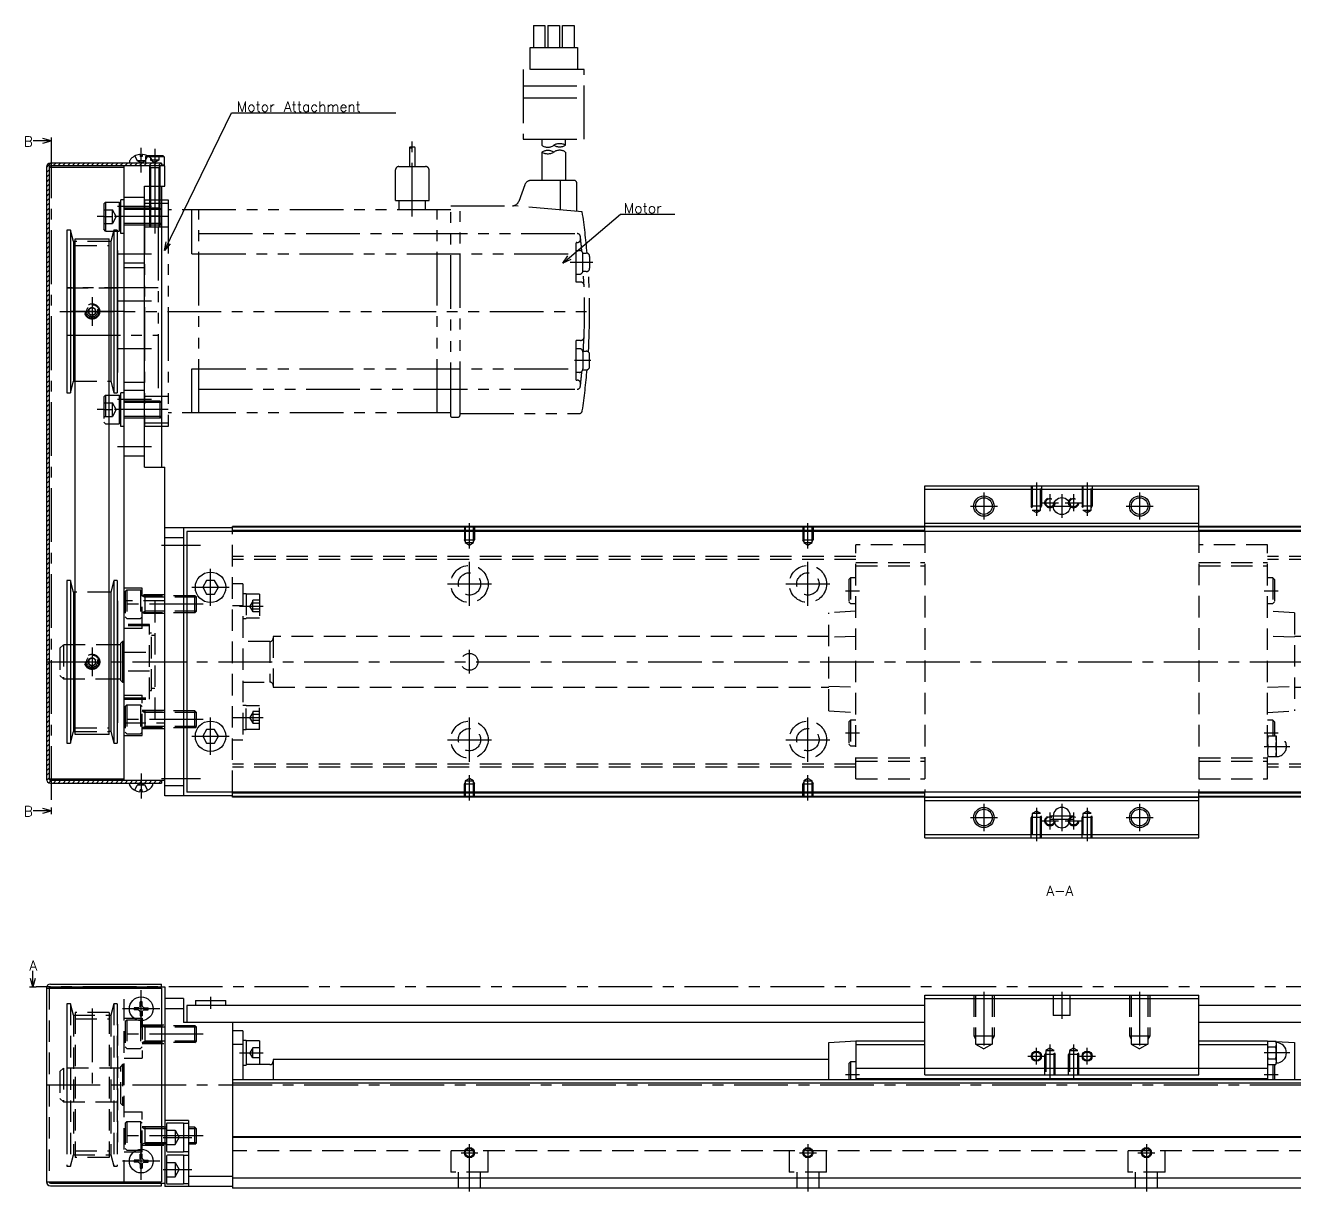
# Model space of a CAD drawing. Extents: x -2 to 886, y -8 to 353.
# Drawn here: x 317.5 to 692.5, y 9 to 353.5 of the extents above; entities that cross this region are included whole.
import ezdxf

# ---------------------------------------------------------------- set-up
doc = ezdxf.new("R2010")
doc.units = 0
doc.header["$LTSCALE"] = 0.5
for name, pattern in [('CENTER', [50.8, 31.75, -6.35, 6.35, -6.35]), ('DASHED', [19.05, 12.7, -6.35]), ('PHANTOM', [63.5, 31.75, -6.35, 6.35, -6.35, 6.35, -6.35])]:
    doc.linetypes.add(name, pattern=pattern)
for name, color, linetype in [('MSM_CENTER', 1, 'CENTER'), ('MSM_CONTINUOUS', 7, 'CONTINUOUS'), ('MSM_DASHED', 4, 'DASHED'), ('MSM_IMAGINARY', 6, 'PHANTOM'), ('MSM_NARROW', 5, 'CONTINUOUS'), ('MSM_PART_NUMBER', 7, 'CONTINUOUS')]:
    doc.layers.add(name, color=color, linetype=linetype)
doc.styles.get("Standard").update_dxf_attribs({"font": 'txt.shx', "height": 3, "bigfont": 'bigfont.shx'})

msp = doc.modelspace()

# ---------------------------------------------------------------- linework, layer by layer
at = {"layer": 'MSM_CENTER'}
for p, q in [((325.07, 318.37), (325.07, 122.5)), ((351.67, 310), (351.67, 317.37)), ((355.67, 317), (355.67, 295)), ((359.67, 297), (338.67, 297)), ((354.67, 300), (344.67, 300)), ((344.67, 286), (354.67, 286)), ((337.17, 273.25), (337.17, 264.75)), ((354.67, 272), (344.67, 272)), ((346.67, 269), (327.67, 269)), ((344.67, 258), (354.67, 258)), ((354.67, 243), (344.67, 243)), ((359.67, 240), (338.67, 240)), ((354.67, 229), (344.67, 229)), ((616.17, 218.5), (616.17, 208.59)), ((631.17, 218.5), (631.17, 208.59)), ((600.67, 215.5), (600.67, 207.5)), ((620.17, 215), (620.17, 210)), ((623.67, 215), (623.67, 208)), ((627.17, 215), (627.17, 210)), ((646.67, 215.5), (646.67, 207.5)), ((596.67, 211.5), (604.67, 211.5)), ((617.67, 212.5), (622.67, 212.5)), ((620.17, 211.5), (627.17, 211.5)), ((624.67, 212.5), (629.67, 212.5)), ((642.67, 211.5), (650.67, 211.5)), ((448.67, 198.99), (448.67, 206.5)), ((548.67, 198.99), (548.67, 206.5)), ((357.67, 200), (369.17, 200)), ((372.17, 182), (372.17, 193)), ((448.67, 182), (448.67, 195)), ((548.67, 182), (548.67, 195)), ((442.17, 188.5), (455.17, 188.5)), ((542.17, 188.5), (555.17, 188.5)), ((366.67, 187.5), (377.67, 187.5)), ((559.77, 186.5), (563.87, 186.5)), ((683.47, 186.5), (687.57, 186.5)), ((369.97, 182.5), (344.67, 182.5)), ((380.67, 181.95), (387.67, 181.95)), ((337.17, 169.75), (337.17, 161.25)), ((448.67, 162), (448.67, 169)), ((323.67, 165.5), (882.67, 165.5)), ((369.97, 148.5), (344.67, 148.5)), ((372.17, 138), (372.17, 149)), ((380.67, 149.05), (387.67, 149.05)), ((448.67, 136), (448.67, 149)), ((548.67, 136), (548.67, 149)), ((366.67, 143.5), (377.67, 143.5)), ((559.77, 144.5), (563.87, 144.5)), ((683.47, 144.5), (687.57, 144.5)), ((442.17, 142.5), (455.17, 142.5)), ((542.17, 142.5), (555.17, 142.5)), ((683.47, 140.5), (691.07, 140.5)), ((351.67, 132.5), (351.67, 125.13)), ((448.67, 124.5), (448.67, 132.01)), ((548.67, 124.5), (548.67, 132.01)), ((357.67, 131), (369.17, 131)), ((600.67, 123.5), (600.67, 115.5)), ((616.17, 122.41), (616.17, 112.5)), ((620.17, 121), (620.17, 116)), ((623.67, 123.5), (623.67, 115.5)), ((627.17, 121), (627.17, 116)), ((631.17, 122.41), (631.17, 112.5)), ((646.67, 123.5), (646.67, 115.5)), ((596.67, 119.5), (604.67, 119.5)), ((617.67, 118.5), (622.67, 118.5)), ((620.17, 120), (627.17, 120)), ((620.17, 119), (627.17, 119)), ((624.67, 118.5), (629.67, 118.5)), ((642.67, 119.5), (650.67, 119.5)), ((883.67, 69.5), (320.67, 69.5)), ((351.67, 57.5), (351.67, 68.5)), ((600.67, 68), (600.67, 50.18)), ((623.67, 68), (623.67, 60)), ((646.67, 68), (646.67, 50.18)), ((372.17, 66.5), (372.17, 63)), ((337.17, 63.12), (337.17, 38.5)), ((357.17, 63), (346.17, 63)), ((369.97, 55.5), (344.67, 55.5)), ((380.67, 50), (387.67, 50)), ((613.67, 49), (618.67, 49)), ((616.17, 46.5), (616.17, 51.5)), ((620.17, 52.41), (620.17, 42.5)), ((627.17, 52.41), (627.17, 42.5)), ((628.67, 49), (633.67, 49)), ((631.17, 46.5), (631.17, 51.5)), ((691.07, 50), (683.47, 50)), ((563.87, 43.5), (559.77, 43.5)), ((687.57, 43.5), (683.47, 43.5)), ((323.67, 40.5), (882.67, 40.5)), ((369.97, 25.5), (344.67, 25.5)), ((351.67, 12.5), (351.67, 23.5)), ((358.17, 25), (366.67, 25)), ((448.67, 9), (448.67, 23)), ((548.67, 23), (548.67, 9)), ((648.67, 23), (648.67, 9)), ((446.17, 20.5), (451.17, 20.5)), ((546.17, 20.5), (551.17, 20.5)), ((646.17, 20.5), (651.17, 20.5)), ((357.17, 18), (346.17, 18)), ((358.17, 15.5), (366.67, 15.5))]:
    msp.add_line(p, q, dxfattribs=at)
at = {"layer": 'MSM_CONTINUOUS', "extrusion": (0, 0, -1)}
for p, q in [((325.07, 319.37), (319.71, 319.37)), ((325.07, 319.37), (322.57, 320.04)), ((322.57, 318.7), (325.07, 319.37)), ((325.07, 121.5), (319.71, 121.5)), ((325.07, 121.5), (322.57, 122.17)), ((322.57, 120.83), (325.07, 121.5))]:
    msp.add_line(p, q, dxfattribs=at)
at = {"layer": 'MSM_CONTINUOUS'}
for p, q in [((325.07, 320.37), (325.07, 318.37)), ((351.34, 315.29), (351.36, 314.8)), ((352, 315.29), (351.98, 314.8)), ((323.67, 311.6), (323.67, 130.9)), ((324.47, 311.6), (324.47, 130.9)), ((324.47, 311.6), (346.67, 311.6)), ((357.67, 312.8), (324.87, 312.8)), ((358.67, 312), (324.87, 312)), ((346.67, 130.5), (346.67, 312)), ((348.2, 313.16), (348.17, 312.8)), ((351.98, 314.8), (351.36, 314.8)), ((358.12, 315), (353.41, 315)), ((358.42, 314.7), (353.93, 314.7)), ((355.13, 313.16), (355.17, 312.8)), ((357.67, 312.8), (357.67, 312)), ((357.67, 312.3), (358.42, 312.3)), ((358.12, 315), (358.42, 314.7)), ((358.12, 312), (358.42, 312.3)), ((358.42, 314.7), (358.42, 312.3)), ((358.67, 306), (358.67, 312)), ((352.67, 223), (352.67, 306)), ((352.67, 306), (358.67, 306)), ((354.17, 306), (354.17, 299.5)), ((357.17, 306), (357.17, 299.5)), ((357.67, 306), (357.67, 223)), ((341.17, 301.25), (340.67, 300.75)), ((340.67, 300.75), (340.67, 293.25)), ((341.17, 301.25), (341.17, 292.75)), ((341.17, 301.25), (345.17, 301.25)), ((345.17, 301.25), (345.17, 292.75)), ((345.17, 301.25), (345.67, 300.75)), ((345.67, 292), (345.67, 302)), ((346.67, 302), (345.67, 302)), ((357.23, 299.5), (352.67, 299.5)), ((357.23, 294.5), (357.23, 299.5)), ((357.67, 299.07), (357.23, 299.5)), ((329.73, 293), (329.73, 245)), ((330.76, 293), (329.73, 293)), ((330.76, 293), (330.76, 245)), ((331.67, 289.62), (330.76, 293)), ((341.17, 292.75), (340.67, 293.25)), ((341.17, 292.75), (343.5, 292.75)), ((343.57, 293), (342.67, 289.62)), ((343.57, 293), (343.57, 245)), ((344.61, 293), (343.57, 293)), ((344.61, 293), (344.61, 245)), ((344.61, 292.75), (345.17, 292.75)), ((345.17, 292.75), (345.67, 293.25)), ((357.23, 294.5), (352.67, 294.5)), ((357.23, 294.5), (357.67, 294.93)), ((331.67, 289.62), (331.67, 248.37)), ((332.17, 289.62), (331.67, 289.62)), ((332.17, 144.07), (332.17, 290.43)), ((332.17, 290.43), (342.17, 290.43)), ((342.17, 144.07), (342.17, 290.43)), ((342.67, 289.62), (342.17, 289.62)), ((342.67, 289.62), (342.67, 248.37)), ((346.67, 292), (345.67, 292)), ((329.67, 287), (329.67, 251)), ((329.73, 287), (329.67, 287)), ((344.67, 287), (344.61, 287)), ((344.67, 287), (344.67, 251)), ((329.67, 251), (329.73, 251)), ((330.76, 245), (331.67, 248.37)), ((331.67, 248.37), (332.17, 248.37)), ((342.17, 248.37), (342.67, 248.37)), ((342.67, 248.37), (343.57, 245)), ((344.61, 251), (344.67, 251)), ((329.73, 245), (330.76, 245)), ((342.17, 244.25), (345.17, 244.25)), ((343.57, 245), (344.61, 245)), ((345.17, 244.25), (345.17, 235.75)), ((345.17, 244.25), (345.67, 243.75)), ((345.67, 235), (345.67, 245)), ((346.67, 245), (345.67, 245)), ((357.23, 242.5), (352.67, 242.5)), ((357.67, 242.07), (357.23, 242.5)), ((357.23, 237.5), (357.23, 242.5)), ((357.23, 237.5), (352.67, 237.5)), ((357.23, 237.5), (357.67, 237.93)), ((342.17, 235.75), (345.17, 235.75)), ((345.17, 235.75), (345.67, 236.25)), ((346.67, 235), (345.67, 235)), ((352.67, 223), (358.67, 223)), ((358.67, 125.9), (358.67, 223)), ((583.17, 204), (583.17, 217.5)), ((583.17, 217.5), (664.17, 217.5)), ((583.17, 216.5), (664.17, 216.5)), ((664.17, 204), (664.17, 217.5)), ((583.17, 206.5), (664.17, 206.5)), ((378.67, 205.1), (358.67, 205.1)), ((364.17, 205.1), (364.17, 125.9)), ((365.17, 204), (365.17, 127)), ((880.17, 204), (365.17, 204)), ((378.67, 204), (378.67, 205.5)), ((868.67, 205.5), (378.67, 205.5)), ((583.17, 205.3), (378.67, 205.3)), ((583.17, 204.3), (378.67, 204.3)), ((583.17, 205.5), (664.17, 205.5)), ((868.67, 205.3), (664.17, 205.3)), ((868.67, 204.3), (664.17, 204.3)), ((364.17, 202.1), (358.67, 202.1)), ((329.73, 189.5), (329.73, 141.5)), ((330.76, 189.5), (329.73, 189.5)), ((330.76, 189.5), (330.76, 141.5)), ((331.67, 186.12), (330.76, 189.5)), ((343.57, 189.5), (342.67, 186.12)), ((343.57, 189.5), (343.57, 141.5)), ((344.61, 189.5), (343.57, 189.5)), ((344.61, 189.5), (344.61, 141.5)), ((371.01, 189.5), (369.86, 187.5)), ((373.32, 189.5), (371.01, 189.5)), ((374.48, 187.5), (373.32, 189.5)), ((331.67, 186.12), (331.67, 144.87)), ((332.17, 186.12), (331.67, 186.12)), ((342.67, 186.12), (342.17, 186.12)), ((342.67, 186.12), (342.67, 144.87)), ((369.86, 187.5), (371.01, 185.5)), ((371.01, 185.5), (373.32, 185.5)), ((373.32, 185.5), (374.48, 187.5)), ((329.67, 183.5), (329.67, 147.5)), ((329.73, 183.5), (329.67, 183.5)), ((344.67, 183.5), (344.61, 183.5)), ((344.67, 183.5), (344.67, 147.5)), ((345.67, 170.5), (344.67, 170.5)), ((346.17, 171.5), (345.67, 171)), ((345.67, 160), (345.67, 171)), ((346.17, 171.5), (346.17, 159.5)), ((346.67, 171.5), (346.17, 171.5)), ((344.67, 160.5), (345.67, 160.5)), ((345.67, 160), (346.17, 159.5)), ((346.17, 159.5), (346.67, 159.5)), ((329.67, 147.5), (329.73, 147.5)), ((344.61, 147.5), (344.67, 147.5)), ((330.76, 141.5), (331.67, 144.87)), ((331.67, 144.87), (332.17, 144.87)), ((342.17, 144.07), (332.17, 144.07)), ((342.67, 144.87), (342.17, 144.87)), ((342.67, 144.87), (343.57, 141.5)), ((371.01, 145.5), (369.86, 143.5)), ((369.86, 143.5), (371.01, 141.5)), ((373.32, 145.5), (371.01, 145.5)), ((374.48, 143.5), (373.32, 145.5)), ((373.32, 141.5), (374.48, 143.5)), ((329.73, 141.5), (330.76, 141.5)), ((343.57, 141.5), (344.61, 141.5)), ((371.01, 141.5), (373.32, 141.5)), ((324.47, 130.9), (346.67, 130.9)), ((324.87, 130.5), (358.67, 130.5)), ((324.87, 129.7), (357.67, 129.7)), ((348.2, 129.34), (348.17, 129.7)), ((351.34, 127.21), (351.36, 127.7)), ((351.98, 127.7), (351.36, 127.7)), ((352, 127.21), (351.98, 127.7)), ((355.13, 129.34), (355.17, 129.7)), ((357.67, 130.5), (357.67, 129.7)), ((364.17, 128.9), (358.67, 128.9)), ((378.67, 125.9), (358.67, 125.9)), ((880.17, 127), (365.17, 127)), ((378.67, 125.5), (378.67, 127)), ((583.17, 126.7), (378.67, 126.7)), ((583.17, 125.7), (378.67, 125.7)), ((868.67, 125.5), (378.67, 125.5)), ((583.17, 113.5), (583.17, 127)), ((583.17, 125.5), (664.17, 125.5)), ((583.17, 124.5), (664.17, 124.5)), ((664.17, 113.5), (664.17, 127)), ((868.67, 126.7), (664.17, 126.7)), ((868.67, 125.7), (664.17, 125.7)), ((325.07, 122.5), (325.07, 120.5)), ((621.17, 120), (621.17, 119)), ((626.17, 119), (626.17, 120)), ((583.17, 114.5), (664.17, 114.5)), ((583.17, 113.5), (664.17, 113.5)), ((319.67, 69.5), (319, 72)), ((319.67, 69.5), (319.67, 74.23)), ((320.34, 72), (319.67, 69.5)), ((318.67, 69.5), (320.67, 69.5)), ((323.67, 69.1), (323.67, 11.9)), ((323.67, 69.1), (357.67, 69.1)), ((324.87, 70.3), (357.67, 70.3)), ((324.87, 69.5), (358.67, 69.5)), ((346.67, 69.1), (346.67, 69.5)), ((357.67, 69.5), (357.67, 70.3)), ((357.67, 69.1), (357.67, 11.9)), ((358.67, 69.5), (358.67, 10.5)), ((351.34, 63.92), (351.15, 63.52)), ((351.34, 63.92), (351.36, 65.08)), ((352, 63.92), (351.98, 65.08)), ((352, 63.92), (352.19, 63.52)), ((364.17, 66), (358.67, 66)), ((364.17, 66), (364.17, 59)), ((365.17, 64), (365.17, 59)), ((583.17, 64), (365.17, 64)), ((367.67, 65.5), (367.67, 64)), ((367.67, 65.5), (376.67, 65.5)), ((376.67, 64), (376.67, 65.5)), ((583.17, 67), (664.17, 67)), ((583.17, 43.5), (583.17, 67)), ((583.17, 66), (664.17, 66)), ((664.17, 43.5), (664.17, 67)), ((880.17, 64), (664.17, 64)), ((350.74, 63.33), (349.59, 63.31)), ((350.74, 62.67), (349.59, 62.69)), ((350.74, 63.33), (351.15, 63.52)), ((350.74, 62.67), (351.15, 62.48)), ((351.34, 62.08), (351.15, 62.48)), ((351.34, 62.08), (351.36, 60.92)), ((352, 62.08), (351.98, 60.92)), ((352, 62.08), (352.19, 62.48)), ((352.59, 63.33), (352.19, 63.52)), ((352.59, 62.67), (352.19, 62.48)), ((352.59, 63.33), (353.74, 63.31)), ((352.59, 62.67), (353.74, 62.69)), ((364.17, 63), (358.67, 63)), ((583.17, 59), (364.17, 59)), ((378.67, 59), (378.67, 10)), ((381.67, 56.5), (378.67, 56.5)), ((381.67, 56.5), (381.67, 42)), ((880.67, 59), (664.17, 59)), ((382.67, 53.65), (381.67, 53.65)), ((382.67, 53.65), (382.67, 46.35)), ((386.67, 53.5), (382.67, 53.5)), ((386.67, 53.5), (386.67, 46.5)), ((554.87, 53), (562.87, 53.5)), ((554.87, 42), (554.87, 53)), ((562.87, 53.5), (583.17, 53.5)), ((562.87, 53.5), (562.87, 42)), ((664.17, 53.5), (684.47, 53.5)), ((684.47, 53.5), (685.04, 53.46)), ((684.47, 53.5), (684.47, 42)), ((684.59, 53.46), (684.47, 53)), ((684.47, 52.41), (684.47, 52.6)), ((684.59, 53.46), (686.94, 53.46)), ((687.07, 53), (686.94, 53.46)), ((686.97, 53.34), (692.47, 53)), ((687.07, 47), (687.07, 53)), ((692.47, 53), (692.47, 42)), ((381.67, 52.5), (378.67, 52.5)), ((562.87, 52.5), (583.17, 52.5)), ((664.17, 52.5), (684.47, 52.5)), ((684.59, 51.73), (686.94, 51.73)), ((381.67, 46.35), (382.67, 46.35)), ((389.67, 46.5), (382.67, 46.5)), ((390.67, 48), (390.67, 42)), ((554.87, 48), (390.67, 48)), ((561.27, 47.3), (560.77, 46.8)), ((560.77, 46.8), (560.77, 42)), ((562.87, 47.3), (561.27, 47.3)), ((561.27, 47.3), (561.27, 42)), ((562.87, 45.5), (684.47, 45.5)), ((684.47, 47), (684.59, 46.54)), ((684.59, 48.27), (686.94, 48.27)), ((684.59, 46.54), (686.94, 46.54)), ((686.07, 46.54), (686.07, 42)), ((686.57, 46.54), (686.57, 42)), ((686.94, 46.54), (687.07, 47)), ((868.67, 42), (378.67, 42)), ((562.87, 42.4), (684.47, 42.4)), ((583.17, 43.5), (664.17, 43.5)), ((868.67, 41), (378.67, 41)), ((365.67, 30), (358.67, 30)), ((359.17, 29), (359.17, 21)), ((364.17, 29.25), (359.42, 29.25)), ((364.17, 29.25), (364.17, 20.75)), ((365.67, 29.15), (364.17, 29.15)), ((365.67, 30), (365.67, 10.5)), ((868.67, 25.2), (378.67, 25.2)), ((868.67, 25), (378.67, 25)), ((351.34, 18.92), (351.15, 18.52)), ((351.34, 18.92), (351.36, 20.08)), ((352, 18.92), (351.98, 20.08)), ((352, 18.92), (352.19, 18.52)), ((359.17, 19.5), (359.17, 11.5)), ((359.42, 20.75), (364.17, 20.75)), ((364.17, 19.75), (359.42, 19.75)), ((364.17, 20.85), (365.67, 20.85)), ((364.17, 19.75), (364.17, 11.25)), ((365.67, 19.65), (364.17, 19.65)), ((350.74, 18.33), (349.59, 18.31)), ((350.74, 17.67), (349.59, 17.69)), ((350.74, 18.33), (351.15, 18.52)), ((350.74, 17.67), (351.15, 17.48)), ((351.34, 17.08), (351.15, 17.48)), ((351.34, 17.08), (351.36, 15.92)), ((352, 17.08), (351.98, 15.92)), ((352, 17.08), (352.19, 17.48)), ((352.59, 18.33), (352.19, 18.52)), ((352.59, 17.67), (352.19, 17.48)), ((352.59, 18.33), (353.74, 18.31)), ((352.59, 17.67), (353.74, 17.69)), ((323.67, 11.9), (357.67, 11.9)), ((324.87, 11.5), (358.67, 11.5)), ((346.67, 11.5), (346.67, 11.9)), ((357.67, 10.7), (357.67, 11.5)), ((364.17, 11.35), (365.67, 11.35)), ((378.67, 13.5), (365.67, 13.5)), ((868.67, 13), (378.67, 13)), ((324.87, 10.7), (357.67, 10.7)), ((378.67, 10.5), (358.67, 10.5)), ((359.42, 11.25), (364.17, 11.25)), ((868.67, 10), (378.67, 10))]:
    msp.add_line(p, q, dxfattribs=at)
for centre, radius in [((600.67, 211.5), 2.46), ((623.67, 211.5), 2.5), ((646.67, 211.5), 2.46), ((372.17, 187.5), 4.5), ((372.17, 143.5), 4.5), ((600.67, 119.5), 2.46), ((646.67, 119.5), 2.46), ((351.67, 63), 3.5), ((616.17, 49), 1.23), ((631.17, 49), 1.23), ((351.67, 18), 3.5), ((448.67, 20.5), 1.23), ((548.67, 20.5), 1.23), ((648.67, 20.5), 1.23)]:
    msp.add_circle(centre, radius, dxfattribs=at)
for centre, radius, start, end in [((351.67, 311.4), 4, 97.4656, 144.8906), ((351.14, 315.06), 0.305, 49.0368, 87.9309), ((352.2, 315.06), 0.305, 92.0691, 130.9632), ((351.67, 311.4), 4, 35.1094, 82.5344), ((324.87, 311.6), 1.2, 90, 180), ((324.87, 311.6), 0.4, 90, 180), ((349.29, 313.07), 1.1, 144.8906, 175), ((354.04, 313.07), 1.1, 5, 35.1094), ((324.87, 130.9), 1.2, 180, 270), ((324.87, 130.9), 0.4, 180, 270), ((349.29, 129.43), 1.1, 185, 215.1094), ((351.67, 131.1), 4, 215.1094, 262.5344), ((351.67, 131.1), 4, 277.4656, 324.8906), ((354.04, 129.43), 1.1, 324.8906, 355), ((351.14, 127.44), 0.305, 272.0691, 310.9632), ((352.2, 127.44), 0.305, 229.0368, 267.9309), ((623.67, 120), 2.5, 0, 180), ((623.67, 119), 2.5, 180, 0), ((324.87, 69.1), 1.2, 90, 180), ((324.87, 69.1), 0.4, 90, 180), ((351.67, 63), 2.1, 81.4911, 98.5089), ((351.67, 63), 2.1, 171.4911, 188.5089), ((351.67, 63), 2.1, 261.4911, 278.5089), ((351.67, 63), 2.1, 351.4911, 8.5089), ((687.51, 52.6), 3.04, 163.452, 196.548), ((683.99, 52.6), 3.08, 343.6571, 16.3429), ((687.07, 50), 3, 270, 90), ((696.59, 50), 12.12, 171.7868, 188.2132), ((674.94, 50), 12.12, 351.7868, 8.2132), ((389.67, 47.5), 1, 270, 0), ((687.54, 47.4), 3.08, 163.6571, 196.3429), ((683.99, 47.4), 3.08, 343.6571, 16.3429), ((359.42, 29), 0.25, 90, 180), ((351.67, 18), 2.1, 81.4911, 98.5089), ((359.42, 21), 0.25, 180, 270), ((359.42, 19.5), 0.25, 90, 180), ((351.67, 18), 2.1, 171.4911, 188.5089), ((351.67, 18), 2.1, 261.4911, 278.5089), ((351.67, 18), 2.1, 351.4911, 8.5089), ((324.87, 11.9), 1.2, 180, 270), ((324.87, 11.9), 0.4, 180, 270), ((359.42, 11.5), 0.25, 180, 270)]:
    msp.add_arc(centre, radius, start, end, dxfattribs=at)
at = {"layer": 'MSM_DASHED'}
for p, q in [((349.8, 314.94), (350.52, 313.47)), ((351.67, 312.86), (350.52, 313.47)), ((352.81, 313.47), (350.52, 313.47)), ((351.67, 312.86), (352.81, 313.47)), ((353.54, 314.94), (352.81, 313.47)), ((352.92, 314.7), (353.22, 315)), ((353.93, 314.7), (352.92, 314.7)), ((352.92, 314.7), (352.92, 312.8)), ((353.41, 315), (353.22, 315)), ((354.15, 311.95), (354.44, 311.46)), ((354.17, 311.9), (354.17, 306)), ((357.17, 311.46), (354.17, 311.46)), ((354.42, 315), (354.42, 313.7)), ((356.92, 313.7), (354.42, 313.7)), ((355.67, 312.98), (354.42, 313.7)), ((354.44, 311.46), (354.44, 306)), ((355.67, 315), (355.67, 313.7)), ((356.92, 313.7), (355.67, 312.98)), ((357.18, 311.95), (356.9, 311.46)), ((356.9, 311.46), (356.9, 306)), ((356.92, 315), (356.92, 313.7)), ((357.17, 311.9), (357.17, 306)), ((352.67, 302.65), (346.67, 302.65)), ((340.67, 299), (343.17, 299)), ((340.67, 297), (343.17, 297)), ((344.32, 297), (343.17, 299)), ((343.17, 295), (343.17, 299)), ((344.32, 297), (343.17, 295)), ((352.67, 299.5), (346.67, 299.5)), ((352.67, 299.07), (346.67, 299.07)), ((354.17, 299.5), (354.17, 297.27)), ((354.44, 297), (354.17, 297.27)), ((354.17, 297.27), (357.17, 297.27)), ((354.44, 299.5), (354.44, 297)), ((356.9, 297), (354.44, 297)), ((356.9, 299.5), (356.9, 297)), ((357.17, 297.27), (356.9, 297)), ((357.17, 299.5), (357.17, 297.27)), ((340.67, 295), (343.17, 295)), ((343.5, 292.75), (344.61, 292.75)), ((352.67, 294.93), (346.67, 294.93)), ((352.67, 294.5), (346.67, 294.5)), ((342.17, 289.62), (332.17, 289.62)), ((332.17, 288.49), (342.17, 288.49)), ((346.67, 283.35), (352.67, 283.35)), ((346.67, 282), (352.67, 282)), ((329.67, 276), (344.67, 276)), ((337.17, 270.15), (336.17, 269.58)), ((338.17, 269.58), (337.17, 270.15)), ((336.17, 269.58), (336.17, 268.42)), ((336.17, 268.42), (337.17, 267.85)), ((337.17, 267.85), (338.17, 268.42)), ((338.17, 268.42), (338.17, 269.58)), ((329.67, 262), (344.67, 262)), ((332.17, 248.37), (342.17, 248.37)), ((352.67, 248), (346.67, 248)), ((341.17, 244.25), (340.67, 243.75)), ((341.17, 244.25), (341.17, 235.75)), ((341.17, 244.25), (342.17, 244.25)), ((352.67, 245.65), (346.67, 245.65)), ((340.67, 243.75), (340.67, 236.25)), ((340.67, 242), (343.17, 242)), ((344.32, 240), (343.17, 242)), ((343.17, 238), (343.17, 242)), ((352.67, 242.5), (346.67, 242.5)), ((352.67, 242.07), (346.67, 242.07)), ((340.67, 240), (343.17, 240)), ((340.67, 238), (343.17, 238)), ((344.32, 240), (343.17, 238)), ((352.67, 237.93), (346.67, 237.93)), ((352.67, 237.5), (346.67, 237.5)), ((341.17, 235.75), (340.67, 236.25)), ((341.17, 235.75), (342.17, 235.75)), ((346.67, 226.35), (352.67, 226.35)), ((614.67, 217.5), (614.67, 211.5)), ((614.94, 217.5), (614.94, 210.3)), ((617.4, 210.3), (617.4, 217.5)), ((617.67, 217.5), (617.67, 211.5)), ((629.67, 217.5), (629.67, 211.5)), ((629.94, 217.5), (629.94, 210.3)), ((632.4, 210.3), (632.4, 217.5)), ((632.67, 217.5), (632.67, 211.5)), ((617.67, 211.5), (614.67, 211.5)), ((614.94, 211.03), (614.67, 211.5)), ((614.94, 210.3), (617.4, 210.3)), ((614.94, 210.3), (616.17, 209.59)), ((616.17, 209.59), (617.4, 210.3)), ((617.4, 211.03), (617.67, 211.5)), ((632.67, 211.5), (629.67, 211.5)), ((629.94, 211.03), (629.67, 211.5)), ((629.94, 210.3), (632.4, 210.3)), ((629.94, 210.3), (631.17, 209.59)), ((631.17, 209.59), (632.4, 210.3)), ((632.4, 211.03), (632.67, 211.5)), ((378.67, 127), (378.67, 204)), ((447.17, 205.5), (447.17, 201.5)), ((447.44, 205.5), (447.44, 200.7)), ((449.9, 200.7), (449.9, 205.5)), ((450.17, 205.5), (450.17, 201.5)), ((547.17, 205.5), (547.17, 201.5)), ((547.44, 205.5), (547.44, 200.7)), ((549.9, 200.7), (549.9, 205.5)), ((550.17, 205.5), (550.17, 201.5)), ((583.17, 204), (583.17, 127)), ((664.17, 204), (664.17, 127)), ((447.17, 201.5), (450.17, 201.5)), ((447.44, 201.03), (447.17, 201.5)), ((447.44, 200.7), (448.67, 199.99)), ((447.44, 200.7), (449.9, 200.7)), ((448.67, 199.99), (449.9, 200.7)), ((449.9, 201.03), (450.17, 201.5)), ((547.17, 201.5), (550.17, 201.5)), ((547.44, 201.03), (547.17, 201.5)), ((547.44, 200.7), (549.9, 200.7)), ((547.44, 200.7), (548.67, 199.99)), ((548.67, 199.99), (549.9, 200.7)), ((549.9, 201.03), (550.17, 201.5)), ((583.17, 200.1), (562.87, 200.1)), ((562.87, 130.9), (562.87, 200.1)), ((684.47, 200.1), (664.17, 200.1)), ((684.47, 130.9), (684.47, 200.1)), ((562.87, 196.65), (378.67, 196.65)), ((562.87, 195.75), (378.67, 195.75)), ((868.67, 196.65), (684.47, 196.65)), ((868.67, 195.75), (684.47, 195.75)), ((562.87, 194.85), (583.17, 194.85)), ((562.87, 193.85), (583.17, 193.85)), ((664.17, 194.85), (684.47, 194.85)), ((664.17, 193.85), (684.47, 193.85)), ((381.67, 188.5), (378.67, 188.5)), ((381.67, 188.5), (381.67, 142.5)), ((561.27, 190.3), (560.77, 189.8)), ((560.77, 189.8), (560.77, 183.2)), ((561.27, 190.3), (561.27, 182.7)), ((562.87, 190.3), (561.27, 190.3)), ((686.07, 190.3), (684.47, 190.3)), ((686.57, 189.8), (686.07, 190.3)), ((686.07, 190.3), (686.07, 182.7)), ((686.57, 189.8), (686.57, 183.2)), ((342.17, 186.12), (332.17, 186.12)), ((351.97, 187.25), (346.67, 187.25)), ((347.47, 186.75), (346.97, 186.25)), ((346.97, 186.25), (346.97, 178.75)), ((347.47, 186.75), (347.47, 178.25)), ((347.47, 186.75), (351.47, 186.75)), ((351.47, 186.75), (351.47, 178.25)), ((351.47, 186.75), (351.97, 186.25)), ((351.97, 175.38), (351.97, 187.25)), ((358.67, 185.25), (351.97, 185.25)), ((367.53, 185), (351.97, 185)), ((351.97, 185), (352.72, 184.57)), ((352.72, 185), (352.72, 180)), ((367.97, 184.57), (352.72, 184.57)), ((367.97, 184.57), (367.53, 185)), ((367.53, 180), (367.53, 185)), ((367.97, 180.43), (367.97, 184.57)), ((382.67, 185.6), (381.67, 185.6)), ((382.67, 185.6), (382.67, 178.3)), ((386.67, 185.45), (382.67, 185.45)), ((386.67, 185.45), (386.67, 178.45)), ((358.67, 183.5), (346.67, 183.5)), ((351.97, 180), (352.72, 180.43)), ((367.97, 180.43), (352.72, 180.43)), ((355.67, 183.5), (355.67, 147.5)), ((367.53, 180), (367.97, 180.43)), ((381.67, 182.02), (378.67, 182.02)), ((384.67, 183.45), (383.8, 181.95)), ((384.67, 180.45), (383.8, 181.95)), ((384.67, 180.22), (384.67, 183.69)), ((386.67, 183.69), (384.67, 183.69)), ((386.67, 182.82), (384.67, 182.82)), ((386.67, 181.09), (384.67, 181.09)), ((386.67, 180.22), (384.67, 180.22)), ((562.87, 180.5), (554.87, 179.94)), ((560.77, 183.2), (561.27, 182.7)), ((561.27, 182.7), (562.87, 182.7)), ((684.47, 182.7), (686.07, 182.7)), ((692.47, 179.94), (684.47, 180.5)), ((686.07, 182.7), (686.57, 183.2)), ((354.17, 176.5), (346.67, 176.5)), ((347.47, 178.25), (346.97, 178.75)), ((347.47, 178.25), (351.47, 178.25)), ((351.47, 178.25), (351.97, 178.75)), ((367.53, 180), (351.97, 180)), ((358.67, 179.75), (351.97, 179.75)), ((354.17, 154.5), (354.17, 176.5)), ((381.67, 178.3), (382.67, 178.3)), ((382.67, 178.45), (386.67, 178.45)), ((554.87, 151.06), (554.87, 179.94)), ((692.47, 179.94), (692.47, 151.06)), ((354.17, 176.14), (346.67, 176.14)), ((351.97, 175.38), (346.67, 175.38)), ((354.67, 174), (354.17, 174)), ((354.67, 157), (354.67, 174)), ((355.67, 173.25), (354.67, 173.25)), ((390.67, 173), (390.67, 158)), ((554.87, 173), (390.67, 173)), ((562.87, 172.98), (554.87, 172.73)), ((692.47, 172.73), (684.47, 172.98)), ((868.67, 173), (692.47, 173)), ((328.67, 170.5), (327.67, 169.5)), ((327.67, 169.5), (327.67, 161.5)), ((344.67, 170.5), (328.67, 170.5)), ((328.67, 170.5), (328.67, 160.5)), ((389.67, 171.5), (381.67, 171.5)), ((389.67, 171.5), (389.67, 159.5)), ((337.17, 166.65), (336.17, 166.08)), ((336.17, 166.08), (336.17, 164.92)), ((338.17, 166.08), (337.17, 166.65)), ((338.17, 164.92), (338.17, 166.08)), ((346.67, 168.3), (354.17, 168.3)), ((327.67, 161.5), (328.67, 160.5)), ((336.17, 164.92), (337.17, 164.35)), ((337.17, 164.35), (338.17, 164.92)), ((354.17, 162.7), (346.67, 162.7)), ((328.67, 160.5), (344.67, 160.5)), ((354.67, 157.75), (355.67, 157.75)), ((381.67, 159.5), (389.67, 159.5)), ((390.67, 158), (554.87, 158)), ((554.87, 158.27), (562.87, 158.02)), ((684.47, 158.02), (692.47, 158.27)), ((692.47, 158), (868.67, 158)), ((346.67, 155.62), (351.97, 155.62)), ((346.67, 154.86), (354.17, 154.86)), ((346.67, 154.5), (354.17, 154.5)), ((351.97, 143.75), (351.97, 155.62)), ((354.17, 157), (354.67, 157)), ((347.47, 152.75), (346.97, 152.25)), ((346.97, 152.25), (346.97, 144.75)), ((347.47, 152.75), (351.47, 152.75)), ((347.47, 152.75), (347.47, 144.25)), ((351.47, 152.75), (351.47, 144.25)), ((351.47, 152.75), (351.97, 152.25)), ((351.97, 151.25), (358.67, 151.25)), ((367.53, 151), (351.97, 151)), ((351.97, 151), (352.72, 150.57)), ((352.72, 151), (352.72, 146)), ((367.97, 150.57), (352.72, 150.57)), ((367.53, 146), (367.53, 151)), ((367.97, 150.57), (367.53, 151)), ((367.97, 146.43), (367.97, 150.57)), ((381.67, 152.7), (382.67, 152.7)), ((382.67, 145.4), (382.67, 152.7)), ((382.67, 152.55), (386.67, 152.55)), ((384.67, 150.55), (383.8, 149.05)), ((384.67, 150.78), (384.67, 147.31)), ((386.67, 150.78), (384.67, 150.78)), ((386.67, 145.55), (386.67, 152.55)), ((554.87, 151.06), (562.87, 150.5)), ((684.47, 150.5), (692.47, 151.06)), ((346.67, 147.5), (358.67, 147.5)), ((351.97, 146), (352.72, 146.43)), ((367.97, 146.43), (352.72, 146.43)), ((367.53, 146), (367.97, 146.43)), ((381.67, 148.98), (378.67, 148.98)), ((384.67, 147.55), (383.8, 149.05)), ((386.67, 149.91), (384.67, 149.91)), ((386.67, 148.18), (384.67, 148.18)), ((386.67, 147.31), (384.67, 147.31)), ((561.27, 148.3), (560.77, 147.8)), ((560.77, 147.8), (560.77, 141.2)), ((562.87, 148.3), (561.27, 148.3)), ((561.27, 148.3), (561.27, 140.7)), ((686.07, 148.3), (684.47, 148.3)), ((686.57, 147.8), (686.07, 148.3)), ((686.07, 148.3), (686.07, 143.5)), ((686.57, 147.8), (686.57, 143.5)), ((332.17, 146.01), (342.17, 146.01)), ((332.17, 144.87), (342.17, 144.87)), ((346.67, 143.75), (351.97, 143.75)), ((347.47, 144.25), (346.97, 144.75)), ((347.47, 144.25), (351.47, 144.25)), ((351.47, 144.25), (351.97, 144.75)), ((367.53, 146), (351.97, 146)), ((351.97, 145.75), (358.67, 145.75)), ((382.67, 145.4), (381.67, 145.4)), ((386.67, 145.55), (382.67, 145.55)), ((687.07, 143.5), (684.47, 143.5)), ((687.07, 137.5), (687.07, 143.5)), ((378.67, 142.5), (381.67, 142.5)), ((560.77, 141.2), (561.27, 140.7)), ((561.27, 140.7), (562.87, 140.7)), ((684.59, 140.5), (686.94, 140.5)), ((562.87, 135.25), (378.67, 135.25)), ((562.87, 137.15), (583.17, 137.15)), ((562.87, 136.15), (583.17, 136.15)), ((664.17, 137.15), (684.47, 137.15)), ((664.17, 136.15), (684.47, 136.15)), ((684.47, 137.5), (687.07, 137.5)), ((868.67, 135.25), (684.47, 135.25)), ((562.87, 134.35), (378.67, 134.35)), ((868.67, 134.35), (684.47, 134.35)), ((349.8, 127.56), (350.52, 129.03)), ((351.67, 129.64), (350.52, 129.03)), ((352.81, 129.03), (350.52, 129.03)), ((351.67, 129.64), (352.81, 129.03)), ((353.54, 127.56), (352.81, 129.03)), ((447.44, 129.97), (447.17, 129.5)), ((447.17, 125.5), (447.17, 129.5)), ((447.17, 129.5), (450.17, 129.5)), ((448.67, 131.01), (447.44, 130.3)), ((447.44, 130.3), (447.44, 125.5)), ((447.44, 130.3), (449.9, 130.3)), ((449.9, 130.3), (448.67, 131.01)), ((449.9, 125.5), (449.9, 130.3)), ((449.9, 129.97), (450.17, 129.5)), ((450.17, 125.5), (450.17, 129.5)), ((547.44, 129.97), (547.17, 129.5)), ((547.17, 129.5), (550.17, 129.5)), ((547.17, 125.5), (547.17, 129.5)), ((548.67, 131.01), (547.44, 130.3)), ((547.44, 130.3), (549.9, 130.3)), ((547.44, 130.3), (547.44, 125.5)), ((549.9, 130.3), (548.67, 131.01)), ((549.9, 125.5), (549.9, 130.3)), ((549.9, 129.97), (550.17, 129.5)), ((550.17, 125.5), (550.17, 129.5)), ((562.87, 130.9), (583.17, 130.9)), ((664.17, 130.9), (684.47, 130.9)), ((616.17, 121.41), (614.94, 120.7)), ((617.4, 120.7), (614.94, 120.7)), ((614.94, 120.7), (614.94, 113.5)), ((617.4, 120.7), (616.17, 121.41)), ((617.4, 113.5), (617.4, 120.7)), ((631.17, 121.41), (629.94, 120.7)), ((632.4, 120.7), (629.94, 120.7)), ((629.94, 120.7), (629.94, 113.5)), ((632.4, 120.7), (631.17, 121.41)), ((632.4, 113.5), (632.4, 120.7)), ((614.94, 119.97), (614.67, 119.5)), ((617.67, 119.5), (614.67, 119.5)), ((614.67, 113.5), (614.67, 119.5)), ((617.4, 119.97), (617.67, 119.5)), ((617.67, 113.5), (617.67, 119.5)), ((629.94, 119.97), (629.67, 119.5)), ((632.67, 119.5), (629.67, 119.5)), ((629.67, 113.5), (629.67, 119.5)), ((632.4, 119.97), (632.67, 119.5)), ((632.67, 113.5), (632.67, 119.5)), ((324.47, 69.1), (324.47, 11.9)), ((346.67, 11.9), (346.67, 69.1)), ((329.73, 64.5), (329.73, 16.5)), ((330.76, 64.5), (329.73, 64.5)), ((330.76, 64.5), (330.76, 16.5)), ((331.67, 61.12), (330.76, 64.5)), ((343.57, 64.5), (342.67, 61.12)), ((343.57, 64.5), (343.57, 16.5)), ((344.61, 64.5), (343.57, 64.5)), ((344.61, 64.5), (344.61, 16.5)), ((597.67, 67), (597.67, 55)), ((598.21, 67), (598.21, 52.6)), ((603.12, 67), (603.12, 52.6)), ((603.67, 67), (603.67, 55)), ((621.17, 67), (621.17, 61)), ((626.17, 61), (626.17, 67)), ((643.67, 67), (643.67, 55)), ((644.21, 67), (644.21, 52.6)), ((649.12, 67), (649.12, 52.6)), ((649.67, 67), (649.67, 55)), ((331.67, 61.12), (331.67, 19.88)), ((331.67, 61.12), (342.67, 61.12)), ((332.17, 61.93), (332.17, 19.07)), ((342.17, 61.93), (332.17, 61.93)), ((342.17, 61.93), (342.17, 19.07)), ((342.67, 61.12), (342.67, 19.88)), ((346.67, 60.25), (351.97, 60.25)), ((351.97, 60.25), (351.97, 48.43)), ((626.17, 61), (621.17, 61)), ((329.67, 58.5), (329.67, 22.5)), ((329.73, 58.5), (329.67, 58.5)), ((332.17, 59.99), (342.17, 59.99)), ((344.67, 58.5), (344.61, 58.5)), ((344.67, 58.5), (344.67, 22.5)), ((347.47, 59.75), (346.97, 59.25)), ((346.97, 59.25), (346.97, 51.75)), ((347.47, 59.75), (347.47, 51.25)), ((347.47, 59.75), (351.47, 59.75)), ((351.47, 59.75), (351.47, 51.25)), ((351.47, 59.75), (351.97, 59.25)), ((351.97, 58.25), (358.67, 58.25)), ((367.53, 58), (351.97, 58)), ((351.97, 58), (352.72, 57.57)), ((352.72, 58), (352.72, 53)), ((367.97, 57.57), (352.72, 57.57)), ((367.53, 53), (367.53, 58)), ((367.97, 57.57), (367.53, 58)), ((367.97, 53.43), (367.97, 57.57)), ((351.97, 53), (352.72, 53.43)), ((367.53, 53), (351.97, 53)), ((351.97, 52.75), (358.67, 52.75)), ((367.97, 53.43), (352.72, 53.43)), ((367.53, 53), (367.97, 53.43)), ((597.67, 55), (603.67, 55)), ((597.67, 55), (598.21, 54.06)), ((598.21, 52.6), (603.12, 52.6)), ((598.21, 52.6), (600.67, 51.18)), ((603.12, 52.6), (600.67, 51.18)), ((603.67, 55), (603.12, 54.06)), ((643.67, 55), (649.67, 55)), ((643.67, 55), (644.21, 54.06)), ((644.21, 52.6), (649.12, 52.6)), ((644.21, 52.6), (646.67, 51.18)), ((649.12, 52.6), (646.67, 51.18)), ((649.67, 55), (649.12, 54.06)), ((347.47, 51.25), (346.97, 51.75)), ((347.47, 51.25), (351.47, 51.25)), ((351.47, 51.25), (351.97, 51.75)), ((384.67, 51.5), (383.8, 50)), ((384.67, 48.5), (383.8, 50)), ((384.67, 48.5), (384.67, 51.5)), ((386.67, 51.5), (384.67, 51.5)), ((384.67, 50), (386.67, 50)), ((618.94, 49.97), (618.67, 49.5)), ((621.67, 49.5), (618.67, 49.5)), ((618.67, 43.5), (618.67, 49.5)), ((620.17, 51.41), (618.94, 50.7)), ((618.94, 50.7), (618.94, 43.5)), ((618.94, 50.7), (621.4, 50.7)), ((621.4, 50.7), (620.17, 51.41)), ((621.4, 43.5), (621.4, 50.7)), ((621.4, 49.97), (621.67, 49.5)), ((621.67, 43.5), (621.67, 49.5)), ((625.94, 49.97), (625.67, 49.5)), ((628.67, 49.5), (625.67, 49.5)), ((625.67, 43.5), (625.67, 49.5)), ((627.17, 51.41), (625.94, 50.7)), ((625.94, 50.7), (625.94, 43.5)), ((625.94, 50.7), (628.4, 50.7)), ((628.4, 50.7), (627.17, 51.41)), ((628.4, 43.5), (628.4, 50.7)), ((628.4, 49.97), (628.67, 49.5)), ((628.67, 43.5), (628.67, 49.5)), ((328.67, 45.5), (327.67, 44.5)), ((345.67, 45.5), (328.67, 45.5)), ((328.67, 45.5), (328.67, 35.5)), ((346.17, 46.5), (345.67, 46)), ((345.67, 35), (345.67, 46)), ((346.17, 46.5), (346.17, 34.5)), ((346.67, 46.5), (346.17, 46.5)), ((346.67, 48.43), (351.97, 48.43)), ((386.67, 48.5), (384.67, 48.5)), ((327.67, 44.5), (327.67, 36.5)), ((327.67, 36.5), (328.67, 35.5)), ((328.67, 35.5), (345.67, 35.5)), ((345.67, 35), (346.17, 34.5)), ((346.17, 34.5), (346.67, 34.5)), ((346.67, 32.57), (351.97, 32.57)), ((351.97, 20.75), (351.97, 32.57)), ((347.47, 29.75), (346.97, 29.25)), ((346.97, 29.25), (346.97, 21.75)), ((347.47, 29.75), (347.47, 21.25)), ((347.47, 29.75), (351.47, 29.75)), ((351.47, 29.75), (351.47, 21.25)), ((351.47, 29.75), (351.97, 29.25)), ((351.97, 28.25), (358.67, 28.25)), ((359.17, 28), (351.97, 28)), ((351.97, 28), (352.72, 27.57)), ((352.72, 28), (352.72, 23)), ((359.17, 27.57), (352.72, 27.57)), ((359.17, 27.12), (361.67, 27.12)), ((361.67, 27.12), (361.67, 22.88)), ((361.67, 27.12), (362.89, 25)), ((367.53, 28), (365.67, 28)), ((367.97, 27.57), (365.67, 27.57)), ((367.53, 23), (367.53, 28)), ((367.97, 27.57), (367.53, 28)), ((367.97, 23.43), (367.97, 27.57)), ((351.97, 23), (352.72, 23.43)), ((359.17, 23), (351.97, 23)), ((351.97, 22.75), (358.67, 22.75)), ((359.17, 23.43), (352.72, 23.43)), ((359.17, 25), (361.67, 25)), ((359.17, 22.88), (361.67, 22.88)), ((361.67, 22.88), (362.89, 25)), ((367.97, 23.43), (365.67, 23.43)), ((367.53, 23), (365.67, 23)), ((367.53, 23), (367.97, 23.43)), ((329.67, 22.5), (329.73, 22.5)), ((330.76, 16.5), (331.67, 19.88)), ((331.67, 19.88), (342.67, 19.88)), ((332.17, 21.01), (342.17, 21.01)), ((342.17, 19.07), (332.17, 19.07)), ((342.67, 19.88), (343.57, 16.5)), ((344.61, 22.5), (344.67, 22.5)), ((346.67, 20.75), (351.97, 20.75)), ((347.47, 21.25), (346.97, 21.75)), ((347.47, 21.25), (351.47, 21.25)), ((351.47, 21.25), (351.97, 21.75)), ((868.67, 21), (378.67, 21)), ((443.17, 21), (443.17, 14.7)), ((454.17, 14.7), (454.17, 21)), ((543.17, 21), (543.17, 14.7)), ((554.17, 14.7), (554.17, 21)), ((643.17, 21), (643.17, 14.7)), ((654.17, 14.7), (654.17, 21)), ((329.73, 16.5), (330.76, 16.5)), ((343.57, 16.5), (344.61, 16.5)), ((359.17, 17.62), (361.67, 17.62)), ((359.17, 15.5), (361.67, 15.5)), ((361.67, 17.62), (362.89, 15.5)), ((361.67, 17.62), (361.67, 13.38)), ((361.67, 13.38), (362.89, 15.5)), ((359.17, 13.38), (361.67, 13.38)), ((454.17, 14.7), (443.17, 14.7)), ((445.37, 14.7), (445.37, 10)), ((451.97, 10), (451.97, 14.7)), ((554.17, 14.7), (543.17, 14.7)), ((545.37, 14.7), (545.37, 10)), ((551.97, 10), (551.97, 14.7)), ((654.17, 14.7), (643.17, 14.7)), ((645.37, 14.7), (645.37, 10)), ((651.97, 10), (651.97, 14.7))]:
    msp.add_line(p, q, dxfattribs=at)
for centre, radius in [((337.17, 269), 2.25), ((337.17, 269), 2), ((337.17, 269), 1.62), ((337.17, 269), 1.15), ((620.17, 212.5), 1.5), ((627.17, 212.5), 1.5), ((620.17, 212.5), 1.23), ((627.17, 212.5), 1.23), ((448.67, 188.5), 5.5), ((448.67, 188.5), 3.3), ((548.67, 188.5), 5.5), ((548.67, 188.5), 3.3), ((337.17, 165.5), 2.25), ((337.17, 165.5), 2), ((337.17, 165.5), 1.62), ((337.17, 165.5), 1.15), ((448.67, 165.5), 2.5), ((448.67, 142.5), 5.5), ((548.67, 142.5), 5.5), ((448.67, 142.5), 3.3), ((548.67, 142.5), 3.3), ((620.17, 118.5), 1.5), ((620.17, 118.5), 1.23), ((627.17, 118.5), 1.5), ((627.17, 118.5), 1.23)]:
    msp.add_circle(centre, radius, dxfattribs=at)
for centre, radius, start, end in [((354.07, 311.9), 0.1, 0, 90), ((357.27, 311.9), 0.1, 90, 180), ((389.67, 172.5), 1, 270, 0), ((389.67, 158.5), 1, 0, 90), ((693.57, 142), 9.11, 170.5216, 189.4784), ((677.96, 142), 9.11, 350.5216, 9.4784), ((687.07, 140.5), 3, 270, 90), ((693.57, 139), 9.11, 170.5216, 189.4784), ((677.96, 139), 9.11, 350.5216, 9.4784)]:
    msp.add_arc(centre, radius, start, end, dxfattribs=at)
at = {"layer": 'MSM_IMAGINARY'}
for p, q in [((467.56, 353.49), (467.56, 346.99)), ((467.56, 353.49), (470.96, 353.49)), ((470.96, 353.49), (470.96, 346.99)), ((471.86, 353.49), (475.26, 353.49)), ((471.86, 353.49), (471.86, 346.99)), ((475.26, 353.49), (475.26, 346.99)), ((476.16, 346.99), (476.16, 353.49)), ((476.16, 353.49), (479.56, 353.49)), ((479.56, 353.49), (479.56, 346.99)), ((466.56, 346.99), (480.56, 346.99)), ((466.56, 340.49), (466.56, 346.99)), ((480.56, 346.99), (480.56, 340.49)), ((464.56, 340.49), (464.56, 319.88)), ((482.56, 340.49), (464.56, 340.49)), ((482.56, 319.88), (482.56, 340.49)), ((464.56, 335.65), (482.56, 335.65)), ((464.56, 332.05), (482.56, 332.05)), ((431.77, 297), (431.77, 319.55)), ((464.56, 319.88), (482.56, 319.88)), ((470.06, 319.88), (470.06, 318.08)), ((477.06, 318.08), (477.06, 319.88)), ((430.92, 317.44), (430.92, 311.8)), ((432.62, 311.8), (432.62, 317.44)), ((470.07, 316.05), (470.07, 307.7)), ((477.07, 316.05), (477.07, 307.7)), ((427.82, 311.8), (435.72, 311.8)), ((426.82, 301.8), (426.82, 310.8)), ((436.72, 301.8), (436.72, 310.8)), ((479.57, 307.7), (466.87, 307.7)), ((475.57, 298.96), (475.57, 307.7)), ((355.67, 304), (355.67, 292)), ((464.99, 306.38), (463.22, 301.52)), ((480.37, 298.54), (480.37, 306.9)), ((352.67, 302), (352.67, 235)), ((352.67, 302), (359.67, 302)), ((352.67, 301), (359.67, 301)), ((354.17, 302), (354.17, 294)), ((354.44, 302), (354.44, 294)), ((356.9, 302), (356.9, 294)), ((357.17, 302), (357.17, 294)), ((359.67, 302), (359.67, 235)), ((426.82, 301.8), (436.72, 301.8)), ((427.87, 299), (427.87, 301.8)), ((435.67, 299), (435.67, 301.8)), ((443.17, 238), (443.17, 300.2)), ((443.17, 300.2), (461.34, 300.2)), ((445.87, 238.3), (445.87, 300.2)), ((481.99, 298.39), (461.34, 300.2)), ((443.17, 299), (359.67, 299)), ((366.67, 286), (366.67, 299)), ((368.67, 239), (368.67, 299)), ((439.17, 239), (439.17, 299)), ((352.67, 294), (359.67, 294)), ((356.67, 294), (356.67, 244)), ((368.67, 292), (480.44, 292)), ((480.17, 277.68), (480.17, 289.17)), ((366.67, 286), (480.17, 286)), ((480.17, 287), (481.17, 287)), ((482.13, 286.25), (483.17, 286.25)), ((482.17, 281), (482.17, 286)), ((484.17, 285.25), (484.17, 281.75)), ((485.12, 283.5), (478.39, 283.5)), ((480.17, 280), (481.17, 280)), ((481.52, 277.68), (480.17, 277.68)), ((483.17, 280.75), (482.13, 280.75)), ((329.67, 276), (329.67, 262)), ((356.67, 276), (329.67, 276)), ((327.67, 269), (486.17, 269)), ((329.67, 262), (356.67, 262)), ((481.52, 260.43), (480.17, 260.43)), ((480.17, 248.68), (480.17, 260.43)), ((480.17, 258), (481.17, 258)), ((482.17, 257.25), (483.17, 257.25)), ((482.17, 257), (482.17, 252)), ((484.17, 252.75), (484.17, 256.25)), ((366.67, 239), (366.67, 252)), ((366.67, 252), (480.17, 252)), ((484.57, 254.5), (479.69, 254.5)), ((482.15, 251.75), (483.17, 251.75)), ((481.17, 251), (480.17, 251)), ((480.17, 248.68), (480.51, 248.68)), ((352.67, 244), (359.67, 244)), ((368.67, 246), (480.44, 246)), ((443.17, 239), (359.67, 239)), ((443.37, 237.8), (445.37, 237.8)), ((445.87, 238.8), (481.01, 238.8)), ((359.67, 236), (352.67, 236)), ((359.67, 235), (352.67, 235))]:
    msp.add_line(p, q, dxfattribs=at)
for centre, radius, start, end in [((431.34, 316.7), 0.85, 60.001, 119.999), ((431.34, 318.17), 0.85, 240.001, 299.999), ((432.19, 316.7), 0.85, 59.9987, 119.999), ((471.81, 320.52), 3, 234.3132, 305.6839), ((471.82, 313.02), 3.5, 60.0015, 120.0015), ((471.82, 319.08), 3.5, 240.0014, 300.0014), ((475.31, 315.05), 3.5, 60.0014, 120.0014), ((475.31, 321.12), 3.5, 240.0015, 300.0015), ((475.32, 313.62), 3, 54.3132, 125.6839), ((427.82, 310.8), 1, 90, 180), ((435.72, 310.8), 1, 360, 90), ((466.87, 305.7), 2, 90, 160), ((479.57, 306.9), 0.8, 360, 90), ((461.34, 302.2), 2, 270, 340), ((284.17, 269), 200, 4.9382, 8.451), ((480.37, 289.17), 0.2, 83.235, 180), ((480.51, 290.36), 1, 263.235, 6.2088), ((480.44, 291), 1, 6.3954, 90), ((284.17, 269), 198.5, 5.1173, 6.3956), ((481.17, 286), 1, 360, 90), ((483.17, 285.25), 1, 360, 90), ((483.17, 281.75), 1, 270, 360), ((481.17, 281), 1, 270, 360), ((481.52, 276.68), 1, 2.2282, 90), ((284.17, 269), 198.5, 356.6065, 3.3935), ((284.17, 269), 200, 356.5653, 3.4347), ((481.52, 261.43), 1, 270, 357.8025), ((481.17, 257), 1, 360, 90), ((483.17, 256.25), 1, 360, 90), ((481.17, 252), 1, 270, 360), ((284.17, 269), 198.5, 353.6044, 354.8827), ((284.17, 269), 200, 351.5623, 355.0618), ((483.17, 252.75), 1, 270, 360), ((480.51, 247.68), 1, 353.8018, 90), ((480.44, 247), 1, 270, 353.6046), ((443.37, 238), 0.2, 180, 270), ((445.37, 238.3), 0.5, 270, 0), ((481.01, 239.8), 1, 270, 351.5623)]:
    msp.add_arc(centre, radius, start, end, dxfattribs=at)
at = {"layer": 'MSM_NARROW'}
for p, q in [((323.67, 311.47), (324.99, 312.8)), ((325.61, 312), (326.41, 312.8)), ((327.02, 312), (327.82, 312.8)), ((328.44, 312), (329.24, 312.8)), ((329.85, 312), (330.65, 312.8)), ((331.26, 312), (332.06, 312.8)), ((332.68, 312), (333.48, 312.8)), ((334.09, 312), (334.89, 312.8)), ((335.51, 312), (336.31, 312.8)), ((336.92, 312), (337.72, 312.8)), ((338.34, 312), (339.14, 312.8)), ((339.75, 312), (340.55, 312.8)), ((341.16, 312), (341.96, 312.8)), ((342.58, 312), (343.38, 312.8)), ((343.99, 312), (344.79, 312.8)), ((345.41, 312), (346.21, 312.8)), ((346.82, 312), (347.62, 312.8)), ((348.23, 312), (349.03, 312.8)), ((349.65, 312), (350.45, 312.8)), ((351.06, 312), (351.86, 312.8)), ((352.48, 312), (353.28, 312.8)), ((353.89, 312), (354.69, 312.8)), ((355.31, 312), (356.11, 312.8)), ((356.72, 312), (357.52, 312.8)), ((323.67, 310.06), (324.47, 310.86)), ((323.67, 308.64), (324.47, 309.44)), ((323.67, 307.23), (324.47, 308.03)), ((323.67, 305.82), (324.47, 306.62)), ((323.67, 304.4), (324.47, 305.2)), ((323.67, 302.99), (324.47, 303.79)), ((354.44, 306), (354.44, 299.5)), ((356.9, 306), (356.9, 299.5)), ((323.67, 301.57), (324.47, 302.37)), ((323.67, 300.16), (324.47, 300.96)), ((323.67, 298.75), (324.47, 299.55)), ((323.67, 297.33), (324.47, 298.13)), ((323.67, 295.92), (324.47, 296.72)), ((357.67, 299.07), (352.67, 299.07)), ((323.67, 294.5), (324.47, 295.3)), ((323.67, 293.09), (324.47, 293.89)), ((357.67, 294.93), (352.67, 294.93)), ((323.67, 291.67), (324.47, 292.47)), ((323.67, 290.26), (324.47, 291.06)), ((323.67, 288.85), (324.47, 289.65)), ((323.67, 287.43), (324.47, 288.23)), ((323.67, 286.02), (324.47, 286.82)), ((323.67, 284.6), (324.47, 285.4)), ((323.67, 283.19), (324.47, 283.99)), ((323.67, 281.77), (324.47, 282.57)), ((323.67, 280.36), (324.47, 281.16)), ((323.67, 278.95), (324.47, 279.75)), ((323.67, 277.53), (324.47, 278.33)), ((323.67, 276.12), (324.47, 276.92)), ((323.67, 274.7), (324.47, 275.5)), ((323.67, 273.29), (324.47, 274.09)), ((323.67, 271.88), (324.47, 272.68)), ((323.67, 270.46), (324.47, 271.26)), ((323.67, 269.05), (324.47, 269.85)), ((323.67, 267.63), (324.47, 268.43)), ((323.67, 266.22), (324.47, 267.02)), ((323.67, 264.8), (324.47, 265.6)), ((323.67, 263.39), (324.47, 264.19)), ((323.67, 261.98), (324.47, 262.78)), ((323.67, 260.56), (324.47, 261.36)), ((323.67, 259.15), (324.47, 259.95)), ((323.67, 257.73), (324.47, 258.53)), ((323.67, 256.32), (324.47, 257.12)), ((323.67, 254.9), (324.47, 255.7)), ((323.67, 253.49), (324.47, 254.29)), ((323.67, 252.08), (324.47, 252.88)), ((323.67, 250.66), (324.47, 251.46)), ((323.67, 249.25), (324.47, 250.05)), ((323.67, 247.83), (324.47, 248.63)), ((323.67, 246.42), (324.47, 247.22)), ((323.67, 245), (324.47, 245.8)), ((323.67, 243.59), (324.47, 244.39)), ((323.67, 242.18), (324.47, 242.98)), ((323.67, 240.76), (324.47, 241.56)), ((323.67, 239.35), (324.47, 240.15)), ((357.67, 242.07), (352.67, 242.07)), ((323.67, 237.93), (324.47, 238.73)), ((323.67, 236.52), (324.47, 237.32)), ((357.67, 237.93), (352.67, 237.93)), ((323.67, 235.11), (324.47, 235.91)), ((323.67, 233.69), (324.47, 234.49)), ((323.67, 232.28), (324.47, 233.08)), ((323.67, 230.86), (324.47, 231.66)), ((323.67, 229.45), (324.47, 230.25)), ((323.67, 228.03), (324.47, 228.83)), ((323.67, 226.62), (324.47, 227.42)), ((323.67, 225.21), (324.47, 226.01)), ((323.67, 223.79), (324.47, 224.59)), ((323.67, 222.38), (324.47, 223.18)), ((323.67, 220.96), (324.47, 221.76)), ((323.67, 219.55), (324.47, 220.35)), ((323.67, 218.13), (324.47, 218.93)), ((323.67, 216.72), (324.47, 217.52)), ((323.67, 215.31), (324.47, 216.11)), ((323.67, 213.89), (324.47, 214.69)), ((323.67, 212.48), (324.47, 213.28)), ((323.67, 211.06), (324.47, 211.86)), ((323.67, 209.65), (324.47, 210.45)), ((629.94, 211.03), (629.67, 211.5)), ((323.67, 208.24), (324.47, 209.04)), ((323.67, 206.82), (324.47, 207.62)), ((323.67, 205.41), (324.47, 206.21)), ((323.67, 203.99), (324.47, 204.79)), ((323.67, 202.58), (324.47, 203.38)), ((323.67, 201.16), (324.47, 201.96)), ((323.67, 199.75), (324.47, 200.55)), ((323.67, 198.34), (324.47, 199.14)), ((323.67, 196.92), (324.47, 197.72)), ((323.67, 195.51), (324.47, 196.31)), ((323.67, 194.09), (324.47, 194.89)), ((323.67, 192.68), (324.47, 193.48)), ((323.67, 191.26), (324.47, 192.06)), ((323.67, 189.85), (324.47, 190.65)), ((323.67, 188.44), (324.47, 189.24)), ((323.67, 187.02), (324.47, 187.82)), ((323.67, 185.61), (324.47, 186.41)), ((323.67, 184.19), (324.47, 184.99)), ((323.67, 182.78), (324.47, 183.58)), ((323.67, 181.37), (324.47, 182.17)), ((323.67, 179.95), (324.47, 180.75)), ((323.67, 178.54), (324.47, 179.34)), ((323.67, 177.12), (324.47, 177.92)), ((323.67, 175.71), (324.47, 176.51)), ((323.67, 174.29), (324.47, 175.09)), ((323.67, 172.88), (324.47, 173.68)), ((323.67, 171.47), (324.47, 172.27)), ((323.67, 170.05), (324.47, 170.85)), ((323.67, 168.64), (324.47, 169.44)), ((323.67, 167.22), (324.47, 168.02)), ((323.67, 165.81), (324.47, 166.61)), ((323.67, 164.39), (324.47, 165.19)), ((323.67, 162.98), (324.47, 163.78)), ((323.67, 161.57), (324.47, 162.37)), ((323.67, 160.15), (324.47, 160.95)), ((323.67, 158.74), (324.47, 159.54)), ((323.67, 157.32), (324.47, 158.12)), ((323.67, 155.91), (324.47, 156.71)), ((323.67, 154.5), (324.47, 155.3)), ((323.67, 153.08), (324.47, 153.88)), ((323.67, 151.67), (324.47, 152.47)), ((323.67, 150.25), (324.47, 151.05)), ((323.67, 148.84), (324.47, 149.64)), ((323.67, 147.42), (324.47, 148.22)), ((323.67, 146.01), (324.47, 146.81)), ((323.67, 144.6), (324.47, 145.4)), ((323.67, 143.18), (324.47, 143.98)), ((323.67, 141.77), (324.47, 142.57)), ((323.67, 140.35), (324.47, 141.15)), ((323.67, 138.94), (324.47, 139.74)), ((323.67, 137.52), (324.47, 138.32)), ((323.67, 136.11), (324.47, 136.91)), ((323.67, 134.7), (324.47, 135.5)), ((323.67, 133.28), (324.47, 134.08)), ((323.67, 131.87), (324.47, 132.67)), ((323.73, 130.52), (324.47, 131.25)), ((324.41, 129.79), (325.13, 130.5)), ((325.74, 129.7), (326.54, 130.5)), ((327.16, 129.7), (327.96, 130.5)), ((328.57, 129.7), (329.37, 130.5)), ((329.98, 129.7), (330.78, 130.5)), ((331.4, 129.7), (332.2, 130.5)), ((332.81, 129.7), (333.61, 130.5)), ((334.23, 129.7), (335.03, 130.5)), ((335.64, 129.7), (336.44, 130.5)), ((337.05, 129.7), (337.85, 130.5)), ((338.47, 129.7), (339.27, 130.5)), ((339.88, 129.7), (340.68, 130.5)), ((341.3, 129.7), (342.1, 130.5)), ((342.71, 129.7), (343.51, 130.5)), ((344.13, 129.7), (344.93, 130.5)), ((345.54, 129.7), (346.34, 130.5)), ((346.95, 129.7), (347.75, 130.5)), ((348.37, 129.7), (349.17, 130.5)), ((349.78, 129.7), (350.58, 130.5)), ((351.2, 129.7), (352, 130.5)), ((352.61, 129.7), (353.41, 130.5)), ((354.03, 129.7), (354.83, 130.5)), ((355.44, 129.7), (356.24, 130.5)), ((356.85, 129.7), (357.65, 130.5))]:
    msp.add_line(p, q, dxfattribs=at)
for centre, radius in [((600.67, 211.5), 3), ((646.67, 211.5), 3), ((600.67, 119.5), 3), ((646.67, 119.5), 3), ((616.17, 49), 1.5), ((631.17, 49), 1.5), ((448.67, 20.5), 1.5), ((548.67, 20.5), 1.5), ((648.67, 20.5), 1.5)]:
    msp.add_circle(centre, radius, dxfattribs=at)
at = {"layer": 'MSM_PART_NUMBER'}
for p, q in [((358.53, 286.99), (378.36, 327.7)), ((378.36, 327.7), (426.93, 327.7)), ((476.25, 283.28), (493.3, 297.68)), ((493.3, 297.68), (509.36, 297.68)), ((358.53, 286.99), (359.02, 289.53)), ((360.23, 288.95), (358.53, 286.99)), ((476.25, 283.28), (477.73, 285.4)), ((478.59, 284.38), (476.25, 283.28))]:
    msp.add_line(p, q, dxfattribs=at)

# ---------------------------------------------------------------- texts
for s, p in [('Motor Attachment', (379.94, 327.99)), ('B', (316.94, 317.71)), ('Motor', (494.29, 297.99)), ('B', (316.94, 119.85)), ('A-A', (619.13, 96.36)), ('A', (318.63, 74.3))]:
    msp.add_text(s, height=3, dxfattribs=at).set_placement(p)

doc.saveas('drawing.dxf')
